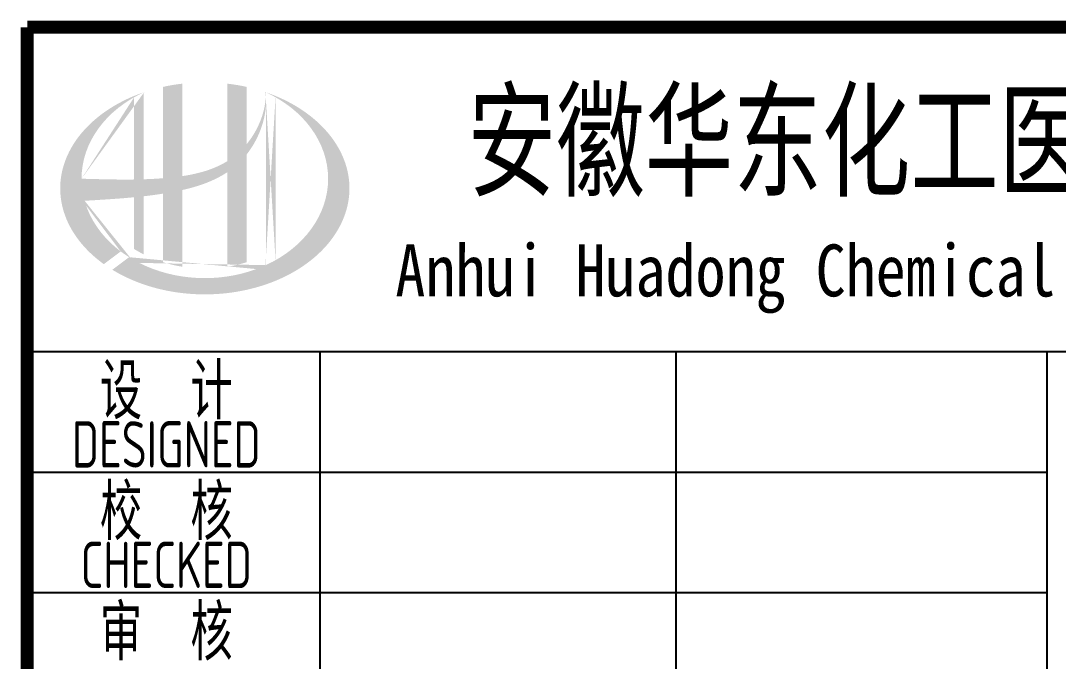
# Model space of a CAD drawing. Extents: x 5136380 to 5447195, y -425726 to -253846.
# Drawn here: x 5350203 to 5353001, y -398084 to -396356 of the extents above; entities that cross this region are included whole.
import ezdxf
from ezdxf.enums import TextEntityAlignment as Align

# ---------------------------------------------------------------- set-up
doc = ezdxf.new("R2010")
doc.units = 0
doc.header["$LTSCALE"] = 1000
doc.header["$MEASUREMENT"] = 0
doc.layers.get('0').update_dxf_attribs({"linetype": 'CONTINUOUS'})
doc.styles.add('AHD', font='sceie.shx', dxfattribs={"width": 0.7, "bigfont": 'sceic.shx'})
doc.styles.add('宋体', font='', dxfattribs={"width": 0.7})
doc.styles.get('宋体').set_extended_font_data('SimSun')

msp = doc.modelspace()

# ---------------------------------------------------------------- hatches: boundary and pattern name
h = msp.add_hatch(color=256)
edge = h.paths.add_edge_path()
edge.add_spline(control_points=[(5350639.2, -396812.6), (5350642.3, -396811.9), (5350645.3, -396811.2), (5350669.9, -396805.3), (5350691.2, -396798.8), (5350728.7, -396783.2), (5350745.1, -396774.7), (5350760.6, -396764.5)], knot_values=[61.629012, 61.629012, 61.629012, 61.629012, 63.330431, 63.330431, 75.353634, 75.353634, 85.398649, 85.398649, 85.398649, 85.398649], degree=3, periodic=0)
edge.add_line((5350760.6, -396764.5), (5350760.6, -397019.6))
edge.add_spline(control_points=[(5350760.6, -397019.6), (5350769.1, -397018.2), (5350777.6, -397016.5), (5350795, -397012.5), (5350803.9, -397010.1), (5350812.6, -397007.4)], knot_values=[4.908456, 4.908456, 4.908456, 4.908456, 4.992821, 4.992821, 5.083034, 5.083034, 5.083034, 5.083034], degree=3, periodic=0)
edge.add_line((5350812.6, -397007.4), (5350812.6, -396716.6))
edge.add_spline(control_points=[(5350812.6, -396716.6), (5350816.9, -396711.2), (5350821, -396705.5), (5350834, -396685.7), (5350841.9, -396670.7), (5350856.5, -396634.3), (5350862.1, -396612.4), (5350864.4, -396589.7), (5350864.5, -396589.1), (5350864.6, -396588.5)], knot_values=[97.991744, 97.991744, 97.991744, 97.991744, 101.64219, 101.64219, 110.337975, 110.337975, 121.934322, 121.934322, 122.270691, 122.270691, 122.270691, 122.270691], degree=3, periodic=0)
edge.add_line((5350864.6, -396588.5), (5350864.6, -396553.3))
edge.add_spline(control_points=[(5350864.6, -396553.3), (5350864.5, -396557.1), (5350864.3, -396560.9), (5350864, -396564.8)], knot_values=[126.194075, 126.194075, 126.194075, 126.194075, 128.396762, 128.396762, 128.396762, 128.396762], degree=3, periodic=0)
edge.add_spline(control_points=[(5350864, -396564.8), (5350863.8, -396567.9), (5350863.5, -396571), (5350863.1, -396574.1)], knot_values=[124.417049, 124.417049, 124.417049, 124.417049, 126.194075, 126.194075, 126.194075, 126.194075], degree=3, periodic=0)
edge.add_spline(control_points=[(5350863.1, -396574.1), (5350862.5, -396578.6), (5350861.8, -396583.2), (5350860.9, -396587.7)], knot_values=[121.80529, 121.80529, 121.80529, 121.80529, 124.417049, 124.417049, 124.417049, 124.417049], degree=3, periodic=0)
edge.add_spline(control_points=[(5350860.9, -396587.7), (5350859.7, -396593.8), (5350858.3, -396599.9), (5350856.5, -396605.9)], knot_values=[118.31574, 118.31574, 118.31574, 118.31574, 121.80529, 121.80529, 121.80529, 121.80529], degree=3, periodic=0)
edge.add_spline(control_points=[(5350856.5, -396605.9), (5350854.8, -396612), (5350852.7, -396618), (5350850.5, -396623.9)], knot_values=[114.795988, 114.795988, 114.795988, 114.795988, 118.31574, 118.31574, 118.31574, 118.31574], degree=3, periodic=0)
edge.add_spline(control_points=[(5350850.5, -396623.9), (5350848.2, -396629.7), (5350845.7, -396635.5), (5350843, -396641.2)], knot_values=[111.329641, 111.329641, 111.329641, 111.329641, 114.795988, 114.795988, 114.795988, 114.795988], degree=3, periodic=0)
edge.add_spline(control_points=[(5350843, -396641.2), (5350840.3, -396647), (5350837.2, -396652.6), (5350834, -396658.2)], knot_values=[107.79529, 107.79529, 107.79529, 107.79529, 111.329641, 111.329641, 111.329641, 111.329641], degree=3, periodic=0)
edge.add_spline(control_points=[(5350834, -396658.2), (5350830.9, -396663.6), (5350827.5, -396668.9), (5350823.9, -396674)], knot_values=[104.343579, 104.343579, 104.343579, 104.343579, 107.79529, 107.79529, 107.79529, 107.79529], degree=3, periodic=0)
edge.add_spline(control_points=[(5350823.9, -396674), (5350820.3, -396679.2), (5350816.5, -396684.2), (5350812.6, -396689.1)], knot_values=[100.8507, 100.8507, 100.8507, 100.8507, 104.343579, 104.343579, 104.343579, 104.343579], degree=3, periodic=0)
edge.add_line((5350812.6, -396689.1), (5350812.6, -396534.4))
edge.add_spline(control_points=[(5350812.6, -396534.4), (5350795.5, -396530.6), (5350778.1, -396527.7), (5350760.6, -396525.7)], knot_values=[4.423999, 4.423999, 4.423999, 4.423999, 4.558741, 4.558741, 4.558741, 4.558741], degree=3, periodic=0)
edge.add_line((5350760.6, -396525.7), (5350760.6, -396734.7))
edge.add_spline(control_points=[(5350760.6, -396734.7), (5350724.6, -396757), (5350682.5, -396768.6), (5350639.2, -396775.1)], knot_values=[63.246215, 63.246215, 63.246215, 63.246215, 87.689124, 87.689124, 87.689124, 87.689124], degree=3, periodic=0)
edge.add_line((5350639.2, -396775.1), (5350639.2, -396525.7))
edge.add_spline(control_points=[(5350639.2, -396525.7), (5350621.6, -396527.7), (5350604.2, -396530.6), (5350587.2, -396534.4)], knot_values=[4.866038, 4.866038, 4.866038, 4.866038, 5.000777, 5.000777, 5.000777, 5.000777], degree=3, periodic=0)
edge.add_line((5350587.2, -396534.4), (5350587.2, -396780.8))
edge.add_spline(control_points=[(5350587.2, -396780.8), (5350586.4, -396780.9), (5350568.9, -396782.2), (5350551.6, -396783.1), (5350535.2, -396783.6)], knot_values=[43.657356, 43.657356, 43.657356, 43.657356, 44.134253, 53.497092, 53.497092, 53.497092, 53.497092], degree=3, periodic=0)
edge.add_line((5350535.2, -396783.6), (5350535.2, -396549))
edge.add_spline(control_points=[(5350535.2, -396549), (5350526.7, -396552), (5350518.3, -396555.1), (5350510.1, -396558.5)], knot_values=[5.14157, 5.14157, 5.14157, 5.14157, 5.212921, 5.212921, 5.212921, 5.212921], degree=3, periodic=0)
edge.add_spline(control_points=[(5350510.1, -396558.5), (5350506.7, -396559.9), (5350503.2, -396561.3), (5350487.1, -396568.4), (5350474.9, -396574.6), (5350463.1, -396581.2)], knot_values=[5.212921, 5.212921, 5.212921, 5.212921, 5.24296, 5.24296, 5.355623, 5.355623, 5.355623, 5.355623], degree=3, periodic=0)
edge.add_spline(control_points=[(5350463.1, -396581.2), (5350455.7, -396585.3), (5350448.5, -396589.7), (5350441.5, -396594.3)], knot_values=[5.355623, 5.355623, 5.355623, 5.355623, 5.426974, 5.426974, 5.426974, 5.426974], degree=3, periodic=0)
edge.add_spline(control_points=[(5350441.5, -396594.3), (5350437.8, -396596.7), (5350434.1, -396599.1), (5350427.4, -396603.9), (5350424.3, -396606.1), (5350421.2, -396608.4)], knot_values=[5.426974, 5.426974, 5.426974, 5.426974, 5.464765, 5.464765, 5.498325, 5.498325, 5.498325, 5.498325], degree=3, periodic=0)
edge.add_spline(control_points=[(5350421.2, -396608.4), (5350408.2, -396618.2), (5350396.1, -396628.7), (5350385.2, -396639.6)], knot_values=[5.498325, 5.498325, 5.498325, 5.498325, 5.641027, 5.641027, 5.641027, 5.641027], degree=3, periodic=0)
edge.add_spline(control_points=[(5350385.2, -396639.6), (5350381.7, -396643.1), (5350378.3, -396646.7), (5350368.1, -396658), (5350361.6, -396665.9), (5350355.7, -396674)], knot_values=[5.641027, 5.641027, 5.641027, 5.641027, 5.686569, 5.686569, 5.783729, 5.783729, 5.783729, 5.783729], degree=3, periodic=0)
edge.add_spline(control_points=[(5350355.7, -396674), (5350348.2, -396684.4), (5350341.5, -396695.1), (5350335, -396707.6), (5350334.2, -396709.2), (5350333.4, -396710.8)], knot_values=[5.783729, 5.783729, 5.783729, 5.783729, 5.908374, 5.908374, 5.92643, 5.92643, 5.92643, 5.92643], degree=3, periodic=0)
edge.add_spline(control_points=[(5350333.4, -396710.8), (5350327.1, -396723.3), (5350322.1, -396736.1), (5350318.4, -396749.1)], knot_values=[5.92643, 5.92643, 5.92643, 5.92643, 6.069132, 6.069132, 6.069132, 6.069132], degree=3, periodic=0)
edge.add_spline(control_points=[(5350318.4, -396749.1), (5350316.7, -396754.7), (5350315.4, -396760.2), (5350312.7, -396773.3), (5350311.5, -396780.8), (5350310.8, -396788.4)], knot_values=[6.069132, 6.069132, 6.069132, 6.069132, 6.130179, 6.130179, 6.211834, 6.211834, 6.211834, 6.211834], degree=3, periodic=0)
edge.add_spline(control_points=[(5350310.8, -396788.4), (5350310.2, -396795), (5350309.9, -396801.6), (5350309.9, -396808.1)], knot_values=[6.211834, 6.211834, 6.211834, 6.211834, 6.283185, 6.283185, 6.283185, 6.283185], degree=3, periodic=0)
edge.add_spline(control_points=[(5350309.9, -396808.1), (5350309.9, -396812.8), (5350310, -396817.5), (5350310.4, -396822.1)], knot_values=[6.283185, 6.283185, 6.283185, 6.283185, 6.333655, 6.333655, 6.333655, 6.333655], degree=3, periodic=0)
edge.add_spline(control_points=[(5350310.4, -396822.1), (5350311, -396831.5), (5350312.2, -396840.8), (5350314.1, -396850)], knot_values=[6.333655, 6.333655, 6.333655, 6.333655, 6.434594, 6.434594, 6.434594, 6.434594], degree=3, periodic=0)
edge.add_spline(control_points=[(5350314.1, -396850), (5350314.3, -396850.6), (5350314.4, -396851.2), (5350316.3, -396860.5), (5350318.7, -396869.1), (5350321.7, -396877.6)], knot_values=[6.434594, 6.434594, 6.434594, 6.434594, 6.441278, 6.441278, 6.535532, 6.535532, 6.535532, 6.535532], degree=3, periodic=0)
edge.add_spline(control_points=[(5350321.7, -396877.6), (5350324.8, -396886.7), (5350328.5, -396895.7), (5350332.9, -396904.6)], knot_values=[6.535532, 6.535532, 6.535532, 6.535532, 6.636471, 6.636471, 6.636471, 6.636471], degree=3, periodic=0)
edge.add_spline(control_points=[(5350332.9, -396904.6), (5350334, -396906.9), (5350335.2, -396909.1), (5350339.8, -396917.9), (5350343.7, -396924.4), (5350347.9, -396930.9)], knot_values=[6.636471, 6.636471, 6.636471, 6.636471, 6.661894, 6.661894, 6.73741, 6.73741, 6.73741, 6.73741], degree=3, periodic=0)
edge.add_spline(control_points=[(5350347.9, -396930.9), (5350353.5, -396939.4), (5350359.6, -396947.8), (5350366.4, -396956)], knot_values=[6.73741, 6.73741, 6.73741, 6.73741, 6.838349, 6.838349, 6.838349, 6.838349], degree=3, periodic=0)
edge.add_spline(control_points=[(5350366.4, -396956), (5350369.4, -396959.6), (5350372.4, -396963.1), (5350379.7, -396971.1), (5350384, -396975.5), (5350388.4, -396979.9)], knot_values=[6.838349, 6.838349, 6.838349, 6.838349, 6.88251, 6.88251, 6.939288, 6.939288, 6.939288, 6.939288], degree=3, periodic=0)
edge.add_spline(control_points=[(5350388.4, -396979.9), (5350396.3, -396987.5), (5350404.7, -396995), (5350413.7, -397002.1)], knot_values=[6.939288, 6.939288, 6.939288, 6.939288, 7.040227, 7.040227, 7.040227, 7.040227], degree=3, periodic=0)
edge.add_spline(control_points=[(5350413.7, -397002.1), (5350418.1, -397005.6), (5350422.7, -397009.1), (5350427.5, -397012.5)], knot_values=[7.040227, 7.040227, 7.040227, 7.040227, 7.090696, 7.090696, 7.090696, 7.090696], degree=3, periodic=0)
edge.add_line((5350427.5, -397012.5), (5350473, -396978.3))
edge.add_ellipse((5350699.9, -396782.1), major_axis=(332.5, 0), ratio=0.806676, start_angle=192.819, end_angle=226.9853, ccw=False)
edge.add_spline(control_points=[(5350375.7, -396841.7), (5350387.7, -396840.9), (5350399.7, -396840.2), (5350444.1, -396837.4), (5350476.5, -396835.3), (5350509.2, -396832.1)], knot_values=[11.398263, 11.398263, 11.398263, 11.398263, 18.40729, 18.40729, 37.18094, 37.18094, 37.18094, 37.18094], degree=3, periodic=0)
edge.add_line((5350509.2, -396832.1), (5350509.2, -396971.6))
edge.add_spline(control_points=[(5350509.2, -396971.6), (5350511, -396972.8), (5350512.8, -396973.9), (5350521.3, -396979), (5350528.2, -396982.8), (5350535.2, -396986.3)], knot_values=[4.049945, 4.049945, 4.049945, 4.049945, 4.072021, 4.072021, 4.153257, 4.153257, 4.153257, 4.153257], degree=3, periodic=0)
edge.add_line((5350535.2, -396986.3), (5350535.2, -396829.4))
edge.add_spline(control_points=[(5350535.2, -396829.4), (5350551.3, -396827.6), (5350567.5, -396825.4), (5350584.9, -396822.7), (5350586.1, -396822.6), (5350587.2, -396822.4)], knot_values=[42.135009, 42.135009, 42.135009, 42.135009, 51.307228, 51.307228, 51.948574, 51.948574, 51.948574, 51.948574], degree=3, periodic=0)
edge.add_line((5350587.2, -396822.4), (5350587.2, -397007.4))
edge.add_spline(control_points=[(5350587.2, -397007.4), (5350604, -397012.6), (5350621.5, -397016.7), (5350639.2, -397019.6)], knot_values=[4.34174, 4.34174, 4.34174, 4.34174, 4.516316, 4.516316, 4.516316, 4.516316], degree=3, periodic=0)
edge.add_line((5350639.2, -397019.6), (5350639.2, -396812.6))
edge = h.paths.add_edge_path(flags=16)
edge.add_ellipse((5350699.9, -396782.1), major_axis=(332.5, 0), ratio=0.806676, start_angle=124.9875, end_angle=179.999, ccw=False)
edge.add_line((5350509.2, -396562.4), (5350509.2, -396784.2))
edge.add_spline(control_points=[(5350509.2, -396784.2), (5350461.5, -396784.9), (5350414.6, -396783.3), (5350367.4, -396782.1)], knot_values=[11.27373, 11.27373, 11.27373, 11.27373, 38.687513, 38.687513, 38.687513, 38.687513], degree=3, periodic=0)
edge = h.paths.add_edge_path()
edge.add_spline(control_points=[(5350450.5, -397027.7), (5350466, -397037.2), (5350482.6, -397045.9), (5350524.9, -397064.5), (5350551.5, -397073.4), (5350606.9, -397086.7), (5350635.6, -397091), (5350693.7, -397094.9), (5350723, -397094.4), (5350780.8, -397088.7), (5350809.2, -397083.4), (5350863.7, -397068.4), (5350889.8, -397058.7), (5350938.3, -397035.2), (5350960.7, -397021.5), (5351000.6, -396991.1), (5351018.2, -396974.3), (5351047.9, -396938.5), (5351059.9, -396919.6), (5351078.1, -396880.5), (5351084.3, -396860.4), (5351090.6, -396819.8), (5351090.7, -396799.3), (5351085, -396758.6), (5351079.1, -396738.3), (5351061.3, -396699), (5351049.4, -396679.9), (5351020, -396643.8), (5351002.4, -396626.8), (5350962.5, -396596), (5350940.2, -396582.1), (5350899.6, -396562.3), (5350882.4, -396555.2), (5350864.6, -396549)], knot_values=[0.886421, 0.886421, 0.886421, 0.886421, 1.040557, 1.040557, 1.261172, 1.261172, 1.481788, 1.481788, 1.702404, 1.702404, 1.92302, 1.92302, 2.143636, 2.143636, 2.364252, 2.364252, 2.584868, 2.584868, 2.805484, 2.805484, 3.026099, 3.026099, 3.246715, 3.246715, 3.46852, 3.46852, 3.690325, 3.690325, 3.91213, 3.91213, 4.133935, 4.133935, 4.283209, 4.283209, 4.283209, 4.283209], degree=3, periodic=0)
edge.add_line((5350864.6, -396549), (5350864.6, -396549.1))
edge.add_spline(control_points=[(5350864.6, -396549.1), (5350864.6, -396550.5), (5350864.6, -396551.9), (5350864.6, -396553.3)], knot_values=[128.396762, 128.396762, 128.396762, 128.396762, 129.192193, 129.192193, 129.192193, 129.192193], degree=3, periodic=0)
edge.add_line((5350864.6, -396553.3), (5350864.6, -397015.2))
edge.add_ellipse((5350699.9, -396782.1), major_axis=(332.5, 0), ratio=0.806676, start_angle=232.1054, end_angle=299.6833, ccw=False)
edge.add_line((5350495.7, -396993.8), (5350450.5, -397027.7))
edge = h.paths.add_edge_path(flags=16)
edge.add_ellipse((5350699.9, -396782.1), major_axis=(332.5, 0), ratio=0.806676, start_angle=304.9875, end_angle=415.0121, ccw=False)
edge.add_line((5350890.6, -397001.9), (5350890.6, -396562.4))

# ---------------------------------------------------------------- linework, layer by layer
for p, q in [((5350221, -397248.5), (5355721, -397248.5)), ((5351011, -398873.5), (5351011, -397248.5)), ((5351011, -398873.5), (5351011, -397248.5)), ((5351011, -398873.5), (5351011, -397248.5)), ((5351971, -398873.5), (5351971, -397248.5)), ((5351971, -398873.5), (5351971, -397248.5)), ((5352971, -398873.5), (5352971, -397248.5)), ((5352971, -398873.5), (5352971, -397248.5)), ((5350221, -397573.5), (5352971, -397573.5)), ((5350221, -397898.5), (5352971, -397898.5))]:
    msp.add_line(p, q)
at = {"const_width": 35}
for points in [[(5359221, -396373.5), (5350221, -396373.5)], [(5350221, -396373.5), (5350221, -399373.5)]]:
    msp.add_lwpolyline(points, dxfattribs=at)

# ---------------------------------------------------------------- texts
for s, height, style, width, p in [('安徽华东化工医药工程有限责任公司', 250, '宋体', 0.7, (5353318.4, -396673.5)), ('Anhui Huadong Chemical & Medical Engineering Co.,Ltd', 140, '宋体', 0.85, (5353318.4, -397048.5)), ('设  计', 150, 'AHD', 0.8, (5350596, -397348.5)), ('设  计', 150, 'AHD', 0.8, (5350596, -397348.5)), ('DESIGNED', 125, 'AHD', 0.8, (5350596, -397498.5)), ('DESIGNED', 125, 'AHD', 0.8, (5350596, -397498.5)), ('校  核', 150, 'AHD', 0.8, (5350596, -397673.5)), ('校  核', 150, 'AHD', 0.8, (5350596, -397673.5)), ('CHECKED', 125, 'AHD', 0.8, (5350596, -397823.5)), ('CHECKED', 125, 'AHD', 0.8, (5350596, -397823.5)), ('审  核', 150, 'AHD', 0.8, (5350596, -397998.5)), ('审  核', 150, 'AHD', 0.8, (5350596, -397998.5))]:
    msp.add_text(s, height=height, dxfattribs=dict(style=style, width=width)).set_placement(p, align=Align.MIDDLE)

doc.saveas('drawing.dxf')
